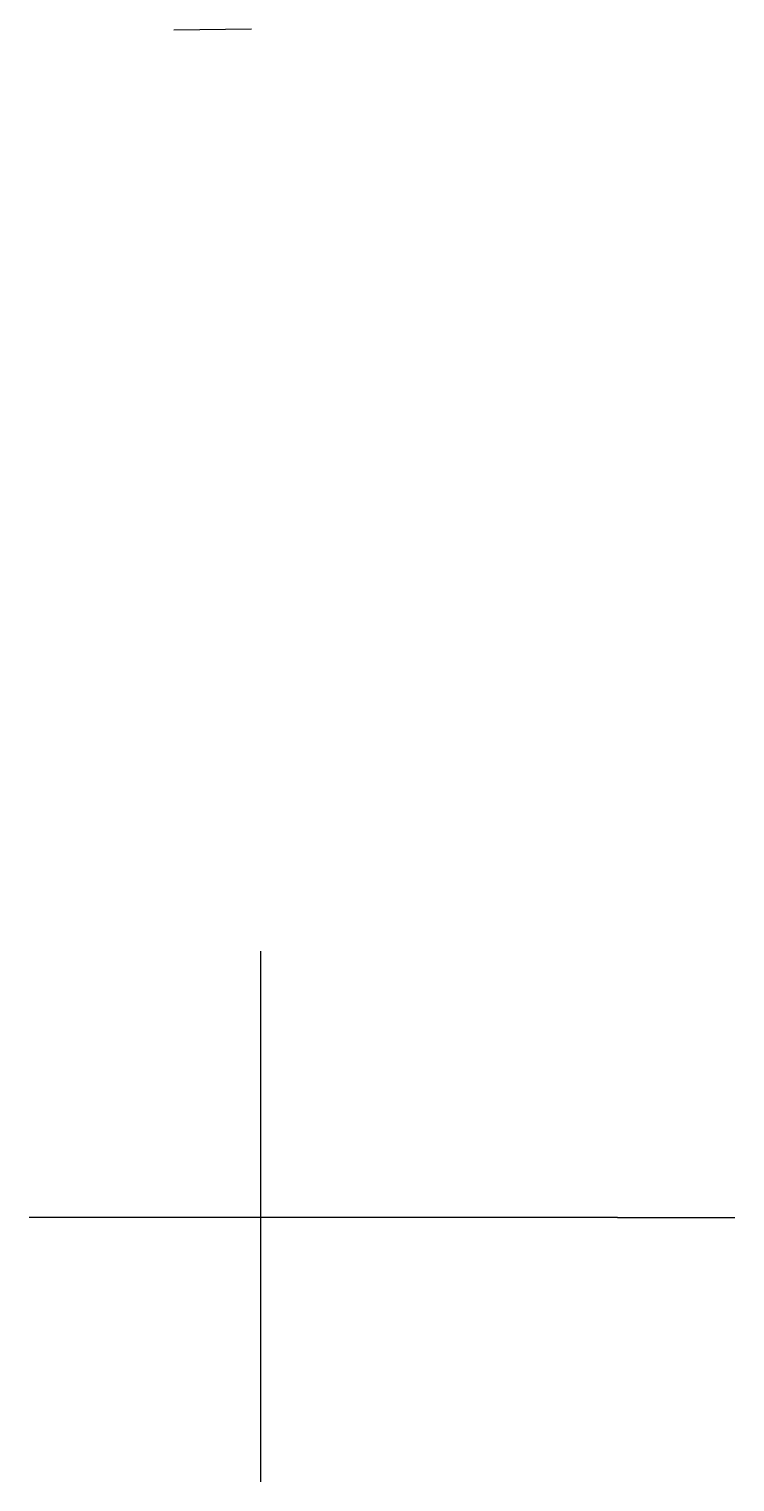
# Model space of a CAD drawing. Header units: inches. Extents: x 0.5 to 3.5, y -1.12 to 5.05.
import ezdxf

# ---------------------------------------------------------------- set-up
doc = ezdxf.new("R2010")
doc.units = ezdxf.units.IN
doc.header["$MEASUREMENT"] = 0
doc.layers.get('0').update_dxf_attribs({"true_color": 0xc2ced6})

msp = doc.modelspace()

# ---------------------------------------------------------------- linework, layer by layer
for p, q in [((1.4451, 5.0464), (1.1162, 5.0418)), ((1.4842, 1.1308), (1.4842, -1.1239)), ((3.0009, -0.0003), (0.5007, -0.0003)), ((3.0009, -0.0003), (3.4992, -0.0003))]:
    msp.add_line(p, q)

doc.saveas('drawing.dxf')
